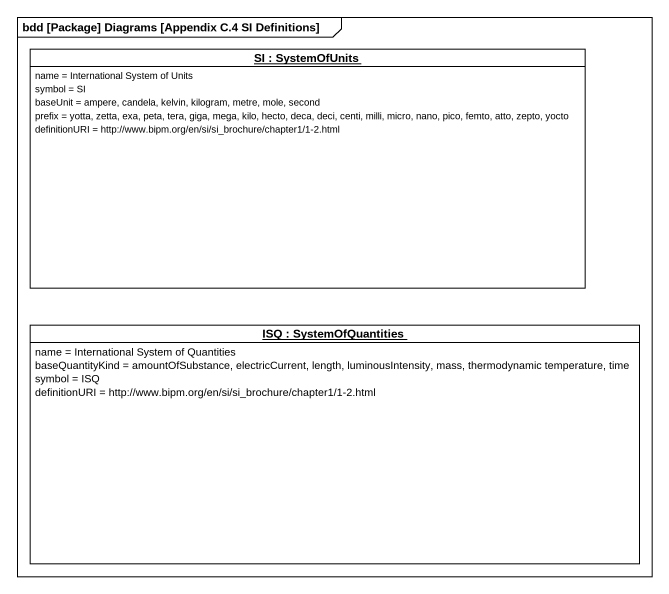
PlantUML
@startuml
mainframe bdd [Package] Diagrams [Appendix C.4 SI Definitions]
hide circle
hide empty members
object "SI : SystemOfUnits" as SI #FFFFFF {
  name = International System of Units
  symbol = SI
  baseUnit = ampere, candela, kelvin, kilogram, metre, mole, second
  prefix = yotta, zetta, exa, peta, tera, giga, mega, kilo, hecto, deca, deci, centi, milli, micro, nano, pico, femto, atto, zepto, yocto
  definitionURI = http://www.bipm.org/en/si/si_brochure/chapter1/1-2.html
}
object "ISQ : SystemOfQuantities" as ISQ #FFFFFF {
  name = International System of Quantities
  baseQuantityKind = amountOfSubstance, electricCurrent, length, luminousIntensity, mass, thermodynamic temperature, time
  symbol = ISQ
  definitionURI = http://www.bipm.org/en/si/si_brochure/chapter1/1-2.html
}
@enduml
